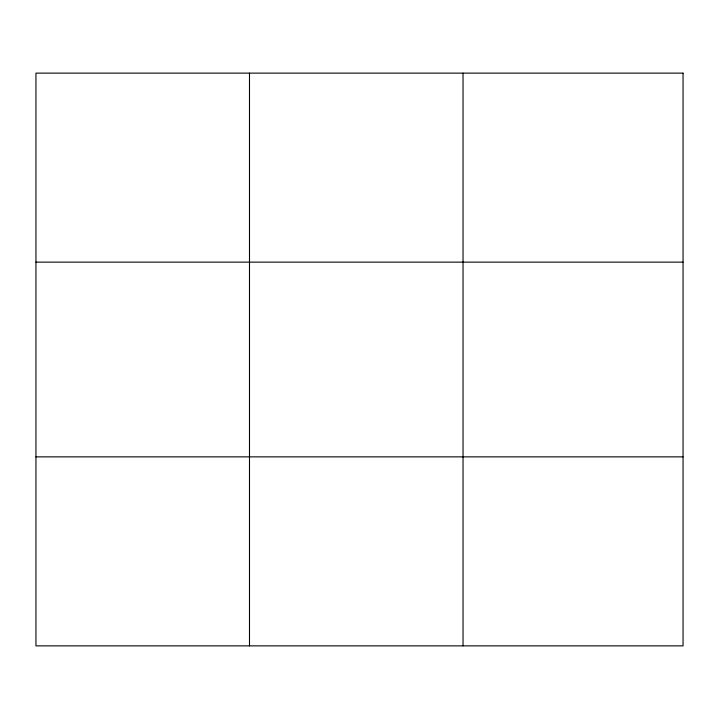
<?xml version="1.0" encoding="UTF-8"?>
<svg xmlns="http://www.w3.org/2000/svg" width="719" height="719" viewBox="0 0 719 719"><rect width="100%" height="100%" fill="white"/><g stroke="black" fill="none" stroke-linecap="round" stroke-linejoin="round"><path stroke-width="1.08" d="M249.493 73.131L249.493 645.869M463.036 73.131L463.036 645.869M35.95 262.138L683.05 262.138M35.95 456.862L683.05 456.862M683.05 73.131L683.05 645.869L35.95 645.869L35.95 73.131L683.05 73.131"/></g></svg>
